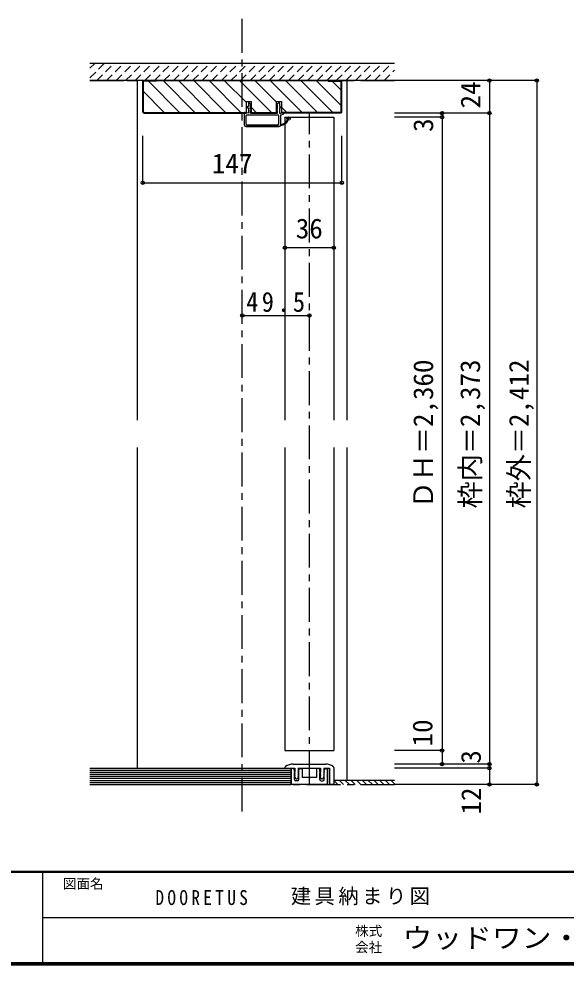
# Model space of a CAD drawing. Units: millimetres at full size, sheet at 1:5. Extents: x -973 to 977, y -718 to 696.
# Drawn here: x -16 to 388, y -701 to -2 of the extents above; entities that cross this region are included whole.
import ezdxf
from ezdxf.enums import TextEntityAlignment as Align

# ---------------------------------------------------------------- set-up
doc = ezdxf.new("R2010")
doc.units = ezdxf.units.MM
doc.header["$LTSCALE"] = 5
doc.header["$PDMODE"] = 32
doc.header["$PDSIZE"] = 2.5
doc.linetypes.add('CHAIN1', pattern=[8, 5, -1, 1, -1])
doc.linetypes.add('DASHED1', pattern=[1.8, 1.2, -0.6])
for name, color, linetype in [('0-0_補助線', 7, 'Continuous'), ('0-1_通り芯', 4, 'CHAIN1'), ('0-3_仕上', 7, 'Continuous'), ('0-4_枠', 3, 'Continuous'), ('0-6_扉', 6, 'Continuous'), ('0-7_金物', 7, 'Continuous'), ('0-B_寸法', 4, 'Continuous'), ('0-C_ﾊｯﾁ', 4, 'DASHED1'), ('F-0_補助線', 7, 'Continuous'), ('F-1_通り芯', 6, 'Continuous'), ('F-A_文字', 7, 'Continuous')]:
    doc.layers.add(name, color=color, linetype=linetype)
doc.styles.add('ＭＳ ゴシック', font='')
doc.styles.get('ＭＳ ゴシック').set_extended_font_data('MS Gothic')

# ---------------------------------------------------------------- blocks, each defined once
blk = doc.blocks.new('2')
at = {"layer": '0-0_補助線'}
for p, q in [((-9.846, -9.622), (-9.846, 15.078)), ((-8.846, 16.078), (0.354, 16.078)), ((-8.846, 15.878), (0.637, 15.878)), ((-8.446, 14.378), (-8.446, -8.922)), ((-8.146, 14.678), (-1.546, 14.678)), ((-1.246, 14.378), (-1.246, -8.922)), ((0.154, 11.653), (2.154, 11.653)), ((0.154, 11.653), (0.154, -8.497)), ((2.154, 10.953), (2.154, 11.653)), ((3.154, 11.653), (2.512, 10.83)), ((3.154, 11.653), (6.154, 11.653)), ((4.154, 13.753), (4.154, 13.053)), ((5.154, 13.053), (4.512, 13.876)), ((7.154, 13.053), (5.154, 13.053)), ((6.154, 10.953), (6.154, 11.653)), ((7.558, 12.258), (6.516, 10.835)), ((-1.48, -10.622), (-8.846, -10.622)), ((-1.546, -9.222), (-8.146, -9.222)), ((-1.189, -10.85), (-0.732, -12.694)), ((0.354, -12.922), (-0.441, -12.922)), ((0.154, -8.497), (2.154, -8.497)), ((4.154, -9.897), (0.154, -9.897)), ((0.154, -9.897), (0.154, -10.622)), ((0.154, -10.622), (0.645, -12.548)), ((2.154, -7.797), (2.154, -8.497)), ((3.154, -8.497), (2.512, -7.674)), ((3.154, -8.497), (6.154, -8.497)), ((4.154, -10.597), (4.154, -9.897)), ((5.154, -9.897), (4.512, -10.72)), ((7.154, -9.897), (5.154, -9.897)), ((6.154, -7.797), (6.154, -8.497)), ((7.558, -9.101), (6.516, -7.679))]:
    blk.add_line(p, q, dxfattribs=at)
for points in [[(-9.646, 15.078), (-9.646, -9.622), (-9.846, -9.622)], [(4.154, 13.053), (0.154, 13.053), (0.649, 15.723)]]:
    blk.add_lwpolyline(points, dxfattribs=at)
for centre, radius, start, end in [((-8.846, 15.078), 1, 90, 180), ((-8.846, 15.078), 0.8, 90, 180), ((-8.146, 14.378), 0.3, 90, 180), ((-1.546, 14.378), 0.3, 0, 90), ((0.354, 15.778), 0.3, 349.49875, 90), ((2.354, 10.953), 0.2, 180, 322.03043), ((4.354, 13.753), 0.2, 37.96957, 180), ((6.354, 10.953), 0.2, 180, 323.78053), ((7.154, 12.553), 0.5, 323.78053, 90), ((-8.846, -9.622), 1, 180, 270), ((-2.846, -10.72), 6, 179.06153, 259.29815), ((-8.146, -8.922), 0.3, 180, 270), ((-2.846, -10.72), 5.3, 178.93757, 259.29815), ((-1.546, -8.922), 0.3, 270, 0), ((-1.48, -10.922), 0.3, 13.9282, 90), ((-0.441, -12.622), 0.3, 193.9282, 270), ((0.354, -12.622), 0.3, 270, 14.29438), ((2.354, -7.797), 0.2, 37.96957, 180), ((4.354, -10.597), 0.2, 180, 322.03043), ((6.354, -7.797), 0.2, 36.21947, 180), ((7.154, -9.397), 0.5, 270, 36.21947), ((-3.896, -16.272), 0.35, 259.29815, 79.29815)]:
    blk.add_arc(centre, radius, start, end, dxfattribs=at)
blk.add_point((-3.896, -16.622), dxfattribs=at)

msp = doc.modelspace()

# ---------------------------------------------------------------- linework, layer by layer
at = {"layer": '0-1_通り芯'}
for p, q in [((149.153, -587.5), (149.153, -2.5)), ((36.653, -48), (264.01, -48)), ((198.653, -567.5), (198.653, -72)), ((36.653, -567.5), (264.01, -567.5))]:
    msp.add_line(p, q, dxfattribs=at)
at = {"layer": '0-3_仕上', "color": 2}
for p, q in [((36.653, -555.5), (185.153, -555.5)), ((185.153, -567.5), (185.153, -555.5)), ((36.653, -567.5), (185.153, -567.5))]:
    msp.add_line(p, q, dxfattribs=at)
at = {"layer": '0-3_仕上'}
for p, q in [((36.653, -557), (185.153, -557)), ((36.653, -558.5), (185.153, -558.5)), ((36.653, -560), (185.153, -560)), ((36.653, -561.5), (185.153, -561.5)), ((36.653, -563), (185.153, -563)), ((36.653, -564.5), (185.153, -564.5)), ((261.653, -564.5), (216.653, -564.5)), ((36.653, -566), (185.153, -566))]:
    msp.add_line(p, q, dxfattribs=at)
at = {"layer": '0-4_枠', "color": 4}
for p, q in [((75.653, -48), (71.653, -48)), ((71.653, -298.75), (71.653, -48)), ((222.653, -48), (226.653, -48)), ((226.653, -298.75), (226.653, -48)), ((71.653, -555.5), (71.653, -318.75)), ((226.653, -564.5), (226.653, -318.75))]:
    msp.add_line(p, q, dxfattribs=at)
at = {"layer": '0-4_枠'}
for p, q in [((75.653, -71.293), (75.653, -48)), ((75.653, -48), (222.653, -48)), ((212.653, -48.5), (212.653, -48)), ((212.653, -48.5), (222.153, -48.5)), ((222.653, -71.293), (222.653, -48)), ((152.153, -72), (152.153, -63.5)), ((152.153, -63.5), (155.853, -63.5)), ((155.853, -72), (155.853, -63.5)), ((174.453, -72), (174.453, -63.5)), ((174.453, -63.5), (178.153, -63.5)), ((178.153, -63.5), (178.153, -72)), ((76.36, -72), (75.653, -71.293)), ((76.36, -72), (152.153, -72)), ((76.567, -71.5), (152.153, -71.5)), ((155.853, -71.5), (174.453, -71.5)), ((155.853, -72), (174.453, -72)), ((221.739, -71.5), (178.153, -71.5)), ((221.946, -72), (178.153, -72)), ((221.946, -72), (222.653, -71.293))]:
    msp.add_line(p, q, dxfattribs=at)
for points in [[(85.653, -48), (85.653, -48.5), (76.153, -48.5)], [(76.567, -71.5), (76.153, -71.086), (76.153, -48.5)], [(221.739, -71.5), (222.153, -71.086), (222.153, -48.5)]]:
    msp.add_lwpolyline(points, dxfattribs=at)
at = {"layer": '0-6_扉'}
for p, q in [((180.653, -75), (216.653, -75)), ((180.653, -75), (180.653, -298.75)), ((216.653, -75), (216.653, -298.75)), ((180.653, -318.75), (180.653, -542.5)), ((216.653, -318.75), (216.653, -542.5)), ((180.653, -542.5), (216.653, -542.5))]:
    msp.add_line(p, q, dxfattribs=at)
at = {"layer": '0-7_金物'}
for p, q in [((180.653, -555.017), (180.653, -555.5)), ((180.653, -555.5), (188.003, -555.5)), ((186.603, -555.8), (185.153, -555.8)), ((185.153, -567.5), (185.153, -555.8)), ((185.253, -555.8), (185.253, -567.5)), ((186.653, -552.5), (210.653, -552.5)), ((187.603, -558.05), (187.603, -556.8)), ((187.603, -558.05), (187.81, -558.396)), ((187.796, -558.846), (188.003, -558.5)), ((188.003, -555.5), (188.003, -558.5)), ((190.503, -555.5), (190.503, -558.5)), ((190.503, -555.5), (206.803, -555.5)), ((190.71, -558.846), (190.503, -558.5)), ((190.903, -558.05), (190.696, -558.396)), ((190.903, -558.05), (190.903, -556.8)), ((191.903, -555.8), (193.253, -555.8)), ((193.253, -555.8), (193.253, -562.5)), ((205.403, -555.8), (204.053, -555.8)), ((204.053, -555.8), (204.053, -562.5)), ((206.403, -558.05), (206.403, -556.8)), ((206.403, -558.05), (206.61, -558.396)), ((206.596, -558.846), (206.803, -558.5)), ((206.803, -555.5), (206.803, -558.5)), ((209.303, -555.5), (209.303, -558.5)), ((209.303, -555.5), (213.653, -555.5)), ((209.51, -558.846), (209.303, -558.5)), ((209.703, -558.05), (209.496, -558.396)), ((209.703, -558.05), (209.703, -556.8)), ((210.703, -555.8), (212.153, -555.8)), ((212.053, -555.8), (212.053, -567.5)), ((212.153, -567.5), (212.153, -555.8)), ((213.653, -555.5), (213.653, -567.2)), ((216.653, -555.017), (216.653, -567.2)), ((187.603, -559.05), (187.81, -558.704)), ((187.603, -563.8), (187.603, -559.05)), ((187.796, -559.154), (188.003, -559.5)), ((187.796, -560.346), (188.003, -560)), ((187.796, -560.654), (188.003, -561)), ((187.796, -561.846), (188.003, -561.5)), ((188.886, -563.34), (187.833, -562.204)), ((188.003, -559.5), (188.003, -560)), ((188.003, -561), (188.003, -561.5)), ((189.903, -564.8), (188.603, -564.8)), ((190.673, -562.204), (189.62, -563.34)), ((190.71, -559.154), (190.503, -559.5)), ((190.503, -559.5), (190.503, -560)), ((190.71, -560.346), (190.503, -560)), ((190.71, -560.654), (190.503, -561)), ((190.503, -561), (190.503, -561.5)), ((190.71, -561.846), (190.503, -561.5)), ((190.903, -559.05), (190.696, -558.704)), ((190.903, -563.8), (190.903, -559.05)), ((198.153, -562.5), (193.253, -562.5)), ((198.653, -563), (198.153, -562.5)), ((198.653, -563), (199.153, -562.5)), ((204.053, -562.5), (199.153, -562.5)), ((206.403, -559.05), (206.61, -558.704)), ((206.403, -563.8), (206.403, -559.05)), ((206.596, -559.154), (206.803, -559.5)), ((206.596, -560.346), (206.803, -560)), ((206.596, -560.654), (206.803, -561)), ((206.596, -561.846), (206.803, -561.5)), ((207.686, -563.34), (206.633, -562.204)), ((206.803, -559.5), (206.803, -560)), ((206.803, -561), (206.803, -561.5)), ((207.403, -564.8), (208.703, -564.8)), ((209.473, -562.204), (208.42, -563.34)), ((209.51, -559.154), (209.303, -559.5)), ((209.303, -559.5), (209.303, -560)), ((209.51, -560.346), (209.303, -560)), ((209.51, -560.654), (209.303, -561)), ((209.303, -561), (209.303, -561.5)), ((209.51, -561.846), (209.303, -561.5)), ((209.703, -559.05), (209.496, -558.704)), ((209.703, -563.8), (209.703, -559.05)), ((212.153, -567.5), (185.153, -567.5)), ((213.653, -567.2), (216.653, -567.2))]:
    msp.add_line(p, q, dxfattribs=at)
for centre, radius, start, end in [((181.653, -555.017), 1, 123.74899, 180), ((186.653, -562.5), 10, 90, 123.74899), ((186.603, -556.8), 1, 0, 90), ((187.553, -558.55), 0.3, 329.05368, 30.94635), ((190.953, -558.55), 0.3, 149.05365, 210.94632), ((191.903, -556.8), 1, 90, 180), ((205.403, -556.8), 1, 0, 90), ((206.353, -558.55), 0.3, 329.05368, 30.94635), ((209.753, -558.55), 0.3, 149.05365, 210.94632), ((210.703, -556.8), 1, 90, 180), ((210.653, -562.5), 10, 56.25101, 90), ((215.653, -555.017), 1, 0, 56.25101), ((188.603, -563.8), 1, 180, 270), ((188.053, -559), 0.3, 149.05366, 210.94634), ((188.053, -560.5), 0.3, 149.05366, 210.94634), ((188.053, -562), 0.3, 149.05366, 222.83826), ((189.253, -563), 0.5, 222.83826, 317.16174), ((189.903, -563.8), 1, 270, 0), ((190.453, -562), 0.3, 317.16174, 30.94634), ((190.453, -559), 0.3, 329.05366, 30.94634), ((190.453, -560.5), 0.3, 329.05366, 30.94634), ((207.403, -563.8), 1, 180, 270), ((206.853, -559), 0.3, 149.05366, 210.94634), ((206.853, -560.5), 0.3, 149.05366, 210.94634), ((206.853, -562), 0.3, 149.05366, 222.83826), ((208.053, -563), 0.5, 222.83826, 317.16174), ((208.703, -563.8), 1, 270, 0), ((209.253, -562), 0.3, 317.16174, 30.94634), ((209.253, -559), 0.3, 329.05366, 30.94634), ((209.253, -560.5), 0.3, 329.05366, 30.94634)]:
    msp.add_arc(centre, radius, start, end, dxfattribs=at)
at = {"layer": '0-B_寸法', "color": 2}
for p, q in [((261.653, -35.5), (36.653, -35.5)), ((261.653, -48), (36.653, -48))]:
    msp.add_line(p, q, dxfattribs=at)
at = {"layer": '0-B_寸法', "linetype": 'DASHED1'}
for p, q in [((36.653, -46.037), (47.19, -35.5)), ((36.653, -38.966), (40.119, -35.5)), ((41.761, -48), (54.261, -35.5)), ((48.832, -48), (61.332, -35.5)), ((55.904, -48), (68.404, -35.5)), ((62.975, -48), (75.475, -35.5)), ((70.046, -48), (82.546, -35.5)), ((77.117, -48), (89.617, -35.5)), ((84.188, -48), (96.688, -35.5)), ((91.259, -48), (103.759, -35.5)), ((98.33, -48), (110.83, -35.5)), ((105.401, -48), (117.901, -35.5)), ((112.472, -48), (124.972, -35.5)), ((119.543, -48), (132.043, -35.5)), ((126.614, -48), (139.114, -35.5)), ((133.685, -48), (146.185, -35.5)), ((140.756, -48), (153.256, -35.5)), ((147.827, -48), (160.327, -35.5)), ((154.899, -48), (167.399, -35.5)), ((161.97, -48), (174.47, -35.5)), ((169.041, -48), (181.541, -35.5)), ((176.112, -48), (188.612, -35.5)), ((183.183, -48), (195.683, -35.5)), ((190.254, -48), (202.754, -35.5)), ((197.325, -48), (209.825, -35.5)), ((204.396, -48), (216.896, -35.5)), ((211.467, -48), (223.967, -35.5)), ((218.538, -48), (231.038, -35.5)), ((225.609, -48), (238.109, -35.5)), ((232.68, -48), (245.18, -35.5)), ((239.751, -48), (252.251, -35.5)), ((246.822, -48), (259.322, -35.5)), ((253.893, -48), (261.653, -40.24))]:
    msp.add_line(p, q, dxfattribs=at)
at = {"layer": '0-B_寸法'}
for p, q in [((64.153, -48), (68.153, -48)), ((366.653, -48), (261.653, -48)), ((331.653, -48), (331.653, -567.5)), ((366.653, -48), (366.653, -567.5)), ((331.653, -72), (261.653, -72)), ((296.653, -75), (261.653, -75)), ((296.653, -72), (296.653, -552.5)), ((75.653, -123.422), (75.653, -88.9)), ((216.653, -171.382), (180.653, -171.382)), ((149.153, -221.382), (198.653, -221.382)), ((296.653, -542.5), (261.653, -542.5)), ((331.653, -552.5), (261.653, -552.5)), ((331.653, -555.5), (261.653, -555.5)), ((366.653, -567.5), (261.653, -567.5))]:
    msp.add_line(p, q, dxfattribs=at)
msp.add_lwpolyline([(75.653, -123.422), (222.653, -123.422), (222.653, -88.9)], dxfattribs=at)
at = {"layer": '0-B_寸法', "color": 7}
for p in [(331.653, -48), (366.653, -48), (296.653, -72), (296.653, -75), (331.653, -72), (75.653, -123.422), (222.653, -123.422), (180.653, -171.382), (216.653, -171.382), (149.153, -221.382), (198.653, -221.382), (296.653, -542.5), (296.653, -552.5), (331.653, -552.5), (331.653, -555.5), (331.653, -567.5), (366.653, -567.5)]:
    msp.add_point(p, dxfattribs=at)
at = {"layer": '0-C_ﾊｯﾁ', "linetype": 'Continuous'}
for p, q in [((79.8, -48.5), (102.8, -71.5)), ((90.614, -48), (114.114, -71.5)), ((101.927, -48), (125.428, -71.5)), ((113.241, -48), (136.741, -71.5)), ((124.555, -48), (148.055, -71.5)), ((135.869, -48), (152.153, -64.284)), ((147.182, -48), (170.683, -71.5)), ((158.496, -48), (174.453, -63.957)), ((169.81, -48), (193.31, -71.5)), ((181.124, -48), (204.624, -71.5)), ((192.437, -48), (215.937, -71.5)), ((203.751, -48), (222.153, -66.402)), ((215.565, -48.5), (222.153, -55.088)), ((76.153, -56.167), (91.487, -71.5)), ((155.853, -67.984), (159.369, -71.5)), ((178.153, -67.657), (181.996, -71.5)), ((219.756, -567.5), (216.756, -564.5)), ((223.998, -567.5), (220.998, -564.5)), ((228.241, -567.5), (225.241, -564.5)), ((232.484, -567.5), (229.484, -564.5)), ((236.726, -567.5), (233.726, -564.5)), ((240.969, -567.5), (237.969, -564.5)), ((245.211, -567.5), (242.211, -564.5)), ((249.454, -567.5), (246.454, -564.5)), ((253.697, -567.5), (250.697, -564.5)), ((257.939, -567.5), (254.939, -564.5)), ((261.653, -566.971), (259.182, -564.5))]:
    msp.add_line(p, q, dxfattribs=at)
at = {"layer": 'F-1_通り芯'}
for p, q in [((976.653, -631.667), (-973.347, -631.667)), ((976.653, -632.5), (-973.347, -632.5)), ((1.653, -632.5), (1.653, -699.167)), ((1.653, -665.833), (974.986, -665.834)), ((976.653, -699.167), (-973.347, -699.167)), ((976.653, -700), (-973.347, -700)), ((976.653, -700.833), (-973.347, -700.833))]:
    msp.add_line(p, q, dxfattribs=at)

# ---------------------------------------------------------------- block references
at = {"layer": '0-0_補助線', "rotation": 90}
msp.add_blockref('2', (166.731, -72.154), dxfattribs=at)

# ---------------------------------------------------------------- texts
at = {"layer": '0-B_寸法', "color": 7, "style": 'ＭＳ ゴシック'}
for s, p in [('24', (329.437, -68.571)), ('3', (294.49, -85.885)), ('ＤＨ＝2,360', (294.473, -363.75)), ('枠内＝2,373', (329.153, -363.75)), ('枠外＝2,412', (365.167, -363.75)), ('10', (293.944, -539.465)), ('3', (329.703, -552.174)), ('12', (329.908, -589.743))]:
    msp.add_text(s, height=14.66, rotation=90, dxfattribs=at).set_placement(p, align=Align.BOTTOM_LEFT)
for s, p in [('147', (126.653, -120.922)), ('36', (188.653, -168.882))]:
    msp.add_text(s, height=14.66, dxfattribs=at).set_placement(p, align=Align.BOTTOM_LEFT)
at = {"layer": '0-B_寸法', "color": 7, "insert": (152.028, -218.882), "char_height": 14.66, "attachment_point": 7, "style": 'ＭＳ ゴシック'}
msp.add_mtext('\\T1.28;\\W0.9;49.5', dxfattribs=at)
at = {"layer": 'F-0_補助線', "char_height": 11, "attachment_point": 7, "style": 'ＭＳ ゴシック'}
for s, insert in [('\\T1.39;\\W0.85;DOORETUS', (84.986, -656.667)), ('\\T1.17;建具納まり図', (184.986, -656.667))]:
    msp.add_mtext(s, dxfattribs=dict(at, insert=insert))
at = {"layer": 'F-A_文字', "style": 'ＭＳ ゴシック'}
for s, p in [('図面名', (16.653, -646.667)), ('株式', (232.486, -681.5)), ('会社', (232.486, -693.5))]:
    msp.add_text(s, height=7.331, dxfattribs=at).set_placement(p, align=Align.BOTTOM_LEFT)
at = {"layer": 'F-A_文字', "style": 'ＭＳ ゴシック', "width": 1.1}
msp.add_text('ウッドワン・・・', height=14.66, dxfattribs=at).set_placement((267.486, -692.5), align=Align.BOTTOM_LEFT)

doc.saveas('drawing.dxf')
